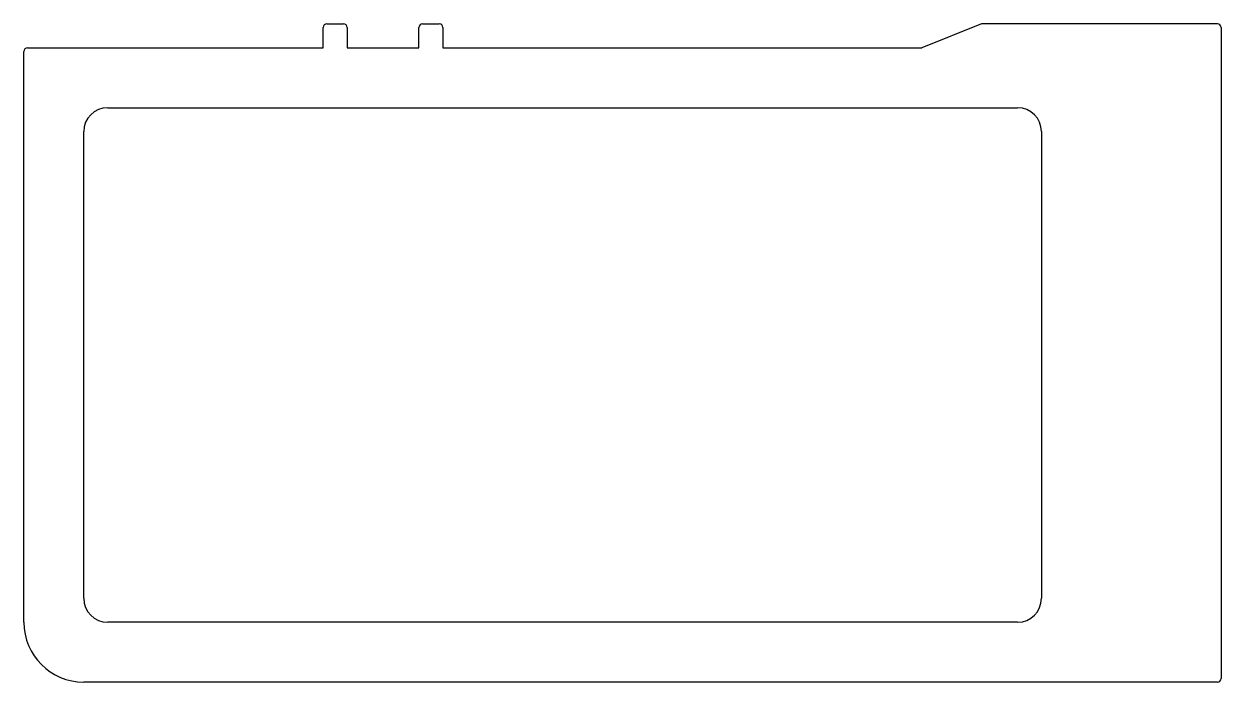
# Model space of a CAD drawing. Extents: x 1728 to 1828, y 1877 to 1932.
import ezdxf

# ---------------------------------------------------------------- set-up
doc = ezdxf.new("R2010")
doc.units = 0
doc.layers.get('0').update_dxf_attribs({"linetype": 'CONTINUOUS'})

msp = doc.modelspace()

# ---------------------------------------------------------------- linework, layer by layer
for p, q in [((1752.6, 1930.31), (1752.6, 1932.01)), ((1752.9, 1932.31), (1754.3, 1932.31)), ((1754.6, 1932.01), (1754.6, 1930.31)), ((1760.6, 1930.31), (1760.6, 1932.01)), ((1760.9, 1932.31), (1762.3, 1932.31)), ((1762.6, 1932.01), (1762.6, 1930.31)), ((1807.6, 1932.31), (1802.6, 1930.31)), ((1827.3, 1932.31), (1807.6, 1932.31)), ((1827.6, 1932.01), (1827.6, 1877.61)), ((1727.6, 1882.31), (1727.6, 1930.01)), ((1727.9, 1930.31), (1752.6, 1930.31)), ((1754.6, 1930.31), (1760.6, 1930.31)), ((1762.6, 1930.31), (1802.6, 1930.31)), ((1734.6, 1925.31), (1810.6, 1925.31)), ((1732.6, 1884.31), (1732.6, 1923.31)), ((1812.6, 1923.31), (1812.6, 1884.31)), ((1810.6, 1882.31), (1734.6, 1882.31)), ((1827.3, 1877.31), (1732.6, 1877.31))]:
    msp.add_line(p, q)
for centre, radius, start, end in [((1752.9, 1932.01), 0.3, 90, 180), ((1754.3, 1932.01), 0.3, 0, 90), ((1760.9, 1932.01), 0.3, 90, 180), ((1762.3, 1932.01), 0.3, 0, 90), ((1827.3, 1932.01), 0.3, 0, 90), ((1727.9, 1930.01), 0.3, 90, 180), ((1734.6, 1923.31), 2, 90, 180), ((1810.6, 1923.31), 2, 0, 90), ((1734.6, 1884.31), 2, 180, 270), ((1810.6, 1884.31), 2, 270, 0), ((1732.6, 1882.31), 5, 180, 270), ((1827.3, 1877.61), 0.3, 270, 0)]:
    msp.add_arc(centre, radius, start, end)

doc.saveas('drawing.dxf')
